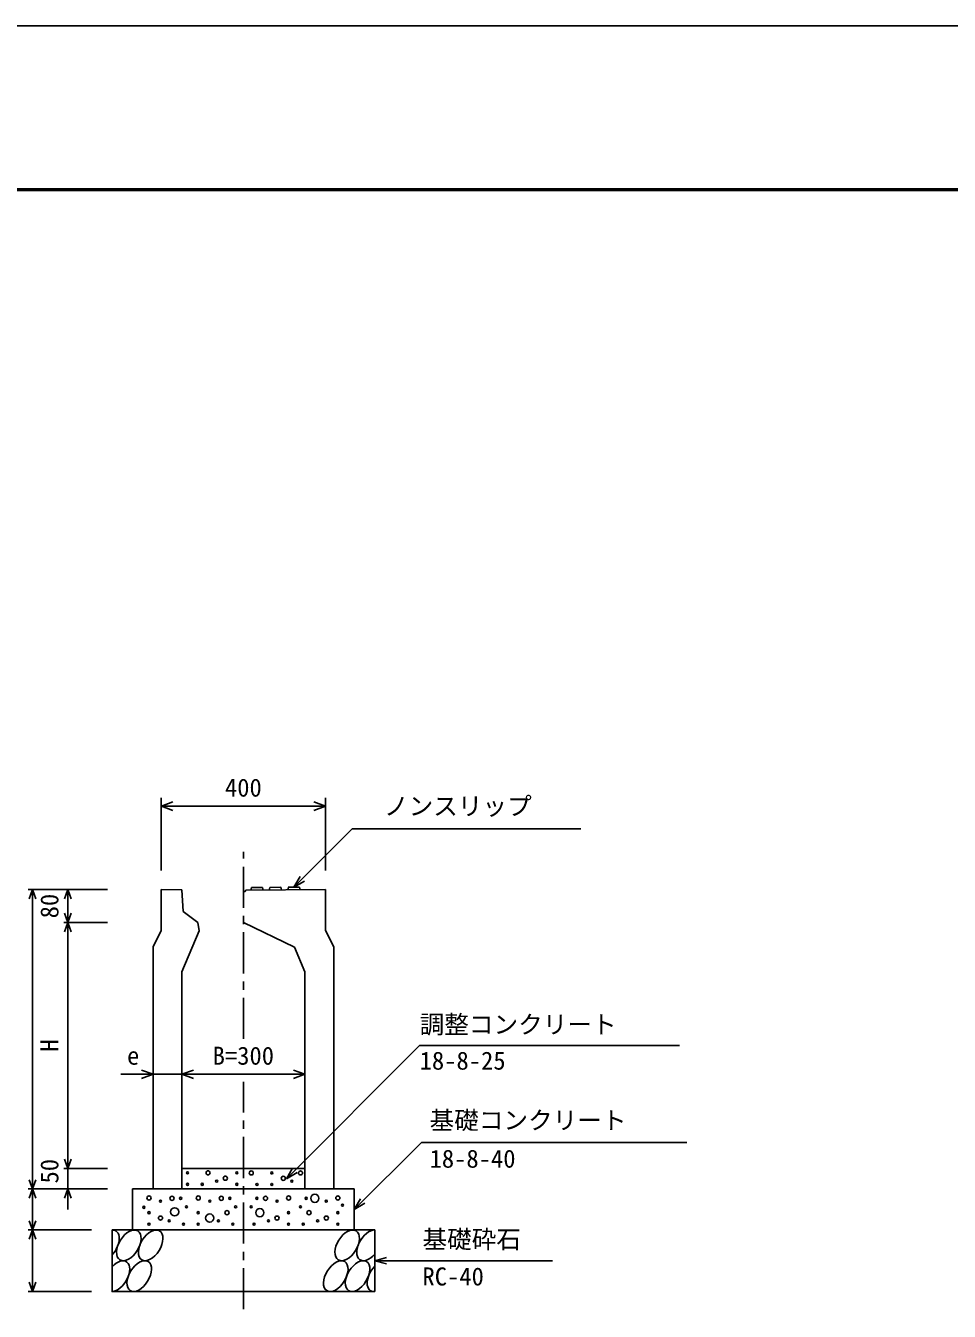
# Model space of a CAD drawing. Units: millimetres, scale not verified. Extents: x -16800 to 16800, y -5940 to 5940.
# Drawn here: x -13094 to -10843, y 2806 to 5940 of the extents above; entities that cross this region are included whole.
import ezdxf
from ezdxf.enums import TextEntityAlignment as Align

# ---------------------------------------------------------------- set-up
doc = ezdxf.new("R2010")
doc.units = ezdxf.units.MM
doc.header["$LTSCALE"] = 20
doc.linetypes.add('CHAIN1', pattern=[8, 5, -1, 1, -1])
for name, color, linetype, lineweight in [('0-0_DIM', 7, 'Continuous', 25), ('0-1_Defpoints', 5, 'Continuous', 25), ('0-2_HATCH', 6, 'Continuous', 25), ('0-5_OUTLINE', 3, 'Continuous', 25), ('0-7_WAKU', 3, 'Continuous', 25)]:
    doc.layers.add(name, color=color, linetype=linetype, lineweight=lineweight)
doc.styles.add('ＭＳ ゴシック', font='')
doc.styles.get('ＭＳ ゴシック').set_extended_font_data('MS Gothic')

msp = doc.modelspace()

# ---------------------------------------------------------------- linework, layer by layer
at = {"layer": '0-0_DIM'}
for p, q in [((-12763.27, 4057.34), (-12763.27, 3880.6)), ((-12363.26, 4057.34), (-12363.26, 3880.6)), ((-12363.26, 4037.34), (-12763.27, 4037.34)), ((-12440.26, 3839.86), (-12298.05, 3982.08)), ((-11741.16, 3982.08), (-12298.05, 3982.08)), ((-12440.26, 3839.86), (-12425.27, 3865.84)), ((-13087.47, 3834.13), (-12894.13, 3834.13)), ((-13077.47, 3834.13), (-13077.47, 3104.13)), ((-12990.8, 3753.63), (-12990.8, 3834.13)), ((-12440.26, 3839.86), (-12414.28, 3854.86)), ((-13000.8, 3753.63), (-12894.13, 3753.63)), ((-12990.8, 3154.13), (-12990.8, 3753.63)), ((-12783.27, 3383.79), (-12861.9, 3383.79)), ((-12783.27, 3383.79), (-12713.27, 3383.79)), ((-12713.27, 3383.79), (-12413.26, 3383.79)), ((-12129.61, 3217.79), (-12293.26, 3054.13)), ((-12129.61, 3217.79), (-11482.74, 3217.79)), ((-13000.8, 3154.13), (-12894.13, 3154.13)), ((-12990.8, 3154.13), (-12990.8, 3104.13)), ((-12458.26, 3129.13), (-12443.26, 3155.11)), ((-12458.26, 3129.13), (-12432.28, 3144.13)), ((-13087.47, 3104.13), (-12894.13, 3104.13)), ((-13077.47, 3004.13), (-13077.47, 3104.13)), ((-12990.8, 3054.13), (-12990.8, 3104.13)), ((-12293.26, 3054.13), (-12278.26, 3080.11)), ((-12293.26, 3054.13), (-12267.28, 3069.13)), ((-13087.47, 3004.13), (-12933.26, 3004.13)), ((-13077.47, 3004.13), (-13077.47, 2854.13)), ((-12243.26, 2929.13), (-12214.29, 2936.9)), ((-12243.26, 2929.13), (-11809.95, 2929.13)), ((-12243.26, 2929.13), (-12214.29, 2921.37)), ((-13087.47, 2854.13), (-12933.26, 2854.13))]:
    msp.add_line(p, q, dxfattribs=at)
at = {"layer": '0-0_DIM', "linetype": 'CHAIN1'}
for p, q in [((-12563.26, 3469.79), (-12563.26, 3925.96)), ((-12563.26, 2810.84), (-12563.26, 3365.61))]:
    msp.add_line(p, q, dxfattribs=at)
at = {"layer": '0-0_DIM'}
for points in [[(-12735.04, 4027.08), (-12763.23, 4037.34), (-12735.04, 4047.6)], [(-12391.42, 4047.6), (-12363.23, 4037.34), (-12391.42, 4027.08)], [(-13085.68, 3811.58), (-13077.47, 3834.13), (-13069.26, 3811.58)], [(-12999.01, 3811.58), (-12990.8, 3834.13), (-12982.59, 3811.58)], [(-12982.59, 3776.18), (-12990.8, 3753.63), (-12999.01, 3776.18)], [(-12999.01, 3731.08), (-12990.8, 3753.63), (-12982.59, 3731.08)], [(-12458.26, 3129.13), (-12133.8, 3453.6), (-11500.25, 3453.6)], [(-12811.46, 3373.53), (-12783.27, 3383.79), (-12811.46, 3394.05)], [(-12685.07, 3373.53), (-12713.27, 3383.79), (-12685.07, 3394.05)], [(-12441.46, 3394.05), (-12413.26, 3383.79), (-12441.46, 3373.53)], [(-12982.59, 3176.68), (-12990.8, 3154.13), (-12999.01, 3176.68)], [(-13069.26, 3126.68), (-13077.47, 3104.13), (-13085.68, 3126.68)], [(-13069.26, 3081.58), (-13077.47, 3104.13), (-13085.68, 3081.58)], [(-12982.59, 3081.58), (-12990.8, 3104.13), (-12999.01, 3081.58)], [(-13069.26, 3026.68), (-13077.47, 3004.13), (-13085.68, 3026.68)], [(-13069.26, 2981.58), (-13077.47, 3004.13), (-13085.68, 2981.58)], [(-13069.26, 2876.68), (-13077.47, 2854.13), (-13085.68, 2876.68)]]:
    msp.add_lwpolyline(points, dxfattribs=at)
at = {"layer": '0-1_Defpoints'}
msp.add_lwpolyline([(-16800, -5940), (0, -5940), (0, 5940), (-16800, 5940)], close=True, dxfattribs=at)
at = {"layer": '0-2_HATCH'}
for p, q in [((-12545.26, 3832.31), (-12543.81, 3838.83)), ((-12543.81, 3838.83), (-12516.81, 3839.1)), ((-12516.81, 3839.1), (-12515.26, 3832.61)), ((-12500.26, 3832.76), (-12498.81, 3839.28)), ((-12455.26, 3833.21), (-12453.76, 3839.73)), ((-12453.81, 3839.73), (-12426.81, 3840)), ((-12426.81, 3840), (-12425.26, 3833.51))]:
    msp.add_line(p, q, dxfattribs=at)
msp.add_lwpolyline([(-12498.81, 3839.28), (-12471.82, 3839.55), (-12470.26, 3833.06)], dxfattribs=at)
for centre, radius in [((-12699.29, 3143.44), 2.5), ((-12649.39, 3143.44), 5), ((-12607.33, 3130.31), 5), ((-12579.29, 3143.44), 2.5), ((-12544.13, 3143.16), 5), ((-12494.23, 3143.16), 2.5), ((-12466.18, 3130.03), 5), ((-12424.13, 3143.16), 5), ((-12699.29, 3115.43), 2.5), ((-12663.41, 3115.43), 2.5), ((-12628.36, 3123.31), 2.5), ((-12579.29, 3115.43), 2.5), ((-12530.11, 3115.15), 2.5), ((-12494.23, 3115.15), 2.5), ((-12445.16, 3123.02), 2.5), ((-12793.3, 3082.18), 5), ((-12765.26, 3074.31), 2.5), ((-12737.22, 3081.31), 5), ((-12716.19, 3081.31), 2.5), ((-12673.3, 3082.18), 5), ((-12645.26, 3074.31), 2.5), ((-12617.22, 3081.31), 5), ((-12596.19, 3081.31), 2.5), ((-12530.34, 3081.31), 2.5), ((-12509.31, 3081.31), 5), ((-12481.27, 3074.31), 2.5), ((-12453.23, 3082.18), 5), ((-12410.34, 3081.31), 2.5), ((-12389.31, 3081.31), 10), ((-12361.27, 3074.31), 2.5), ((-12333.23, 3082.18), 5), ((-12805.72, 3059.39), 2.5), ((-12793.3, 3046.29), 2.5), ((-12730.69, 3048.3), 10), ((-12702.17, 3060.3), 2.5), ((-12673.3, 3046.29), 2.5), ((-12645.26, 3033.16), 10), ((-12603.2, 3046.29), 5), ((-12582.17, 3060.3), 2.5), ((-12544.36, 3060.3), 2.5), ((-12523.33, 3046.29), 10), ((-12453.23, 3046.29), 2.5), ((-12424.36, 3060.3), 2.5), ((-12403.33, 3046.29), 5), ((-12333.23, 3046.29), 2.5), ((-12321.89, 3064.62), 2.5), ((-12793.3, 3018.28), 2.5), ((-12765.26, 3033.16), 5), ((-12744.23, 3026.16), 2.5), ((-12709.18, 3018.28), 2.5), ((-12673.3, 3018.28), 2.5), ((-12624.23, 3026.16), 2.5), ((-12589.18, 3018.28), 2.5), ((-12537.35, 3018.28), 2.5), ((-12502.3, 3026.16), 2.5), ((-12481.27, 3033.16), 5), ((-12453.23, 3018.28), 2.5), ((-12417.35, 3018.28), 2.5), ((-12382.3, 3026.16), 2.5), ((-12361.27, 3033.16), 5), ((-12333.23, 3018.28), 2.5)]:
    msp.add_circle(centre, radius, dxfattribs=at)
for centre in [(-12842.42, 2966.61), (-12789.21, 2966.61), (-12310.33, 2966.61), (-12817.1, 2891.62), (-12338.22, 2891.62), (-12285.01, 2891.62)]:
    msp.add_ellipse(centre, major_axis=(21.81, 35.31), ratio=0.5792, dxfattribs=at)
for centre, start_param, end_param in [((-12895.63, 2966.61), 4.385593, 6.6745444), ((-12257.12, 2966.61), 0.3357715, 4.4411806), ((-12870.31, 2891.62), 3.5111464, 7.548991), ((-12231.8, 2891.62), 1.2110787, 3.5658734)]:
    msp.add_ellipse(centre, major_axis=(21.81, 35.31), ratio=0.5792, start_param=start_param, end_param=end_param, dxfattribs=at)
at = {"layer": '0-5_OUTLINE'}
for p, q in [((-12763.27, 3834.13), (-12763.27, 3734.13)), ((-12763.27, 3834.13), (-12713.27, 3833.63)), ((-12563.26, 3828.93), (-12558.76, 3828.93)), ((-12558.76, 3828.93), (-12557.26, 3832.19)), ((-12363.26, 3834.13), (-12557.26, 3832.19)), ((-12363.26, 3834.13), (-12363.26, 3734.13)), ((-12763.27, 3734.13), (-12783.27, 3694.13)), ((-12671.26, 3733.63), (-12713.27, 3633.63)), ((-12674.27, 3753.63), (-12671.26, 3733.63)), ((-12438.46, 3693.63), (-12563.26, 3753.63)), ((-12343.26, 3694.13), (-12363.26, 3734.13)), ((-12783.27, 3694.13), (-12783.27, 3104.13)), ((-12438.46, 3693.63), (-12413.26, 3633.63)), ((-12343.26, 3694.13), (-12343.26, 3104.13)), ((-12713.27, 3633.63), (-12713.27, 3104.13)), ((-12413.26, 3633.63), (-12413.26, 3104.13)), ((-12713.27, 3154.13), (-12413.26, 3154.13)), ((-12833.27, 3104.13), (-12833.27, 3004.13)), ((-12833.27, 3104.13), (-12293.26, 3104.13)), ((-12783.27, 3104.13), (-12713.27, 3104.13)), ((-12413.26, 3104.13), (-12343.26, 3104.13)), ((-12293.26, 3104.13), (-12293.26, 3004.13)), ((-12883.26, 3004.13), (-12243.26, 3004.13)), ((-12243.26, 3004.13), (-12243.26, 2854.13))]:
    msp.add_line(p, q, dxfattribs=at)
for points in [[(-12674.27, 3753.63), (-12710.26, 3780.76), (-12713.27, 3833.63)], [(-12883.26, 3004.13), (-12883.26, 2854.13), (-12243.26, 2854.13)]]:
    msp.add_lwpolyline(points, dxfattribs=at)
at = {"layer": '0-7_WAKU', "lineweight": 50}
msp.add_lwpolyline([(-16400, -5540), (-400, -5540), (-400, 5540), (-16400, 5540)], close=True, dxfattribs=at)

# ---------------------------------------------------------------- texts
at = {"layer": '0-0_DIM', "style": 'ＭＳ ゴシック'}
for s, p in [('400', (-12608.26, 4047.34)), ('ノンスリップ', (-12220.75, 4002.25)), ('調整コンクリート', (-12133.8, 3470.02)), ('B=300', (-12638.26, 3393.79)), ('e', (-12846.9, 3393.79)), ('18-8-25', (-12133.8, 3381.74)), ('基礎コンクリート', (-12109.61, 3236.52)), ('18-8-40', (-12109.61, 3142.71)), ('基礎砕石', (-12126.94, 2946.3)), ('RC-40', (-12126.94, 2855.61))]:
    msp.add_text(s, height=43.99, dxfattribs=at).set_placement(p, align=Align.BOTTOM_LEFT)
for s, p in [('80', (-13000.8, 3763.88)), ('H', (-13000.8, 3438.88)), ('50', (-13000.8, 3117.46))]:
    msp.add_text(s, height=43.99, rotation=90, dxfattribs=at).set_placement(p, align=Align.BOTTOM_LEFT)

doc.saveas('drawing.dxf')
